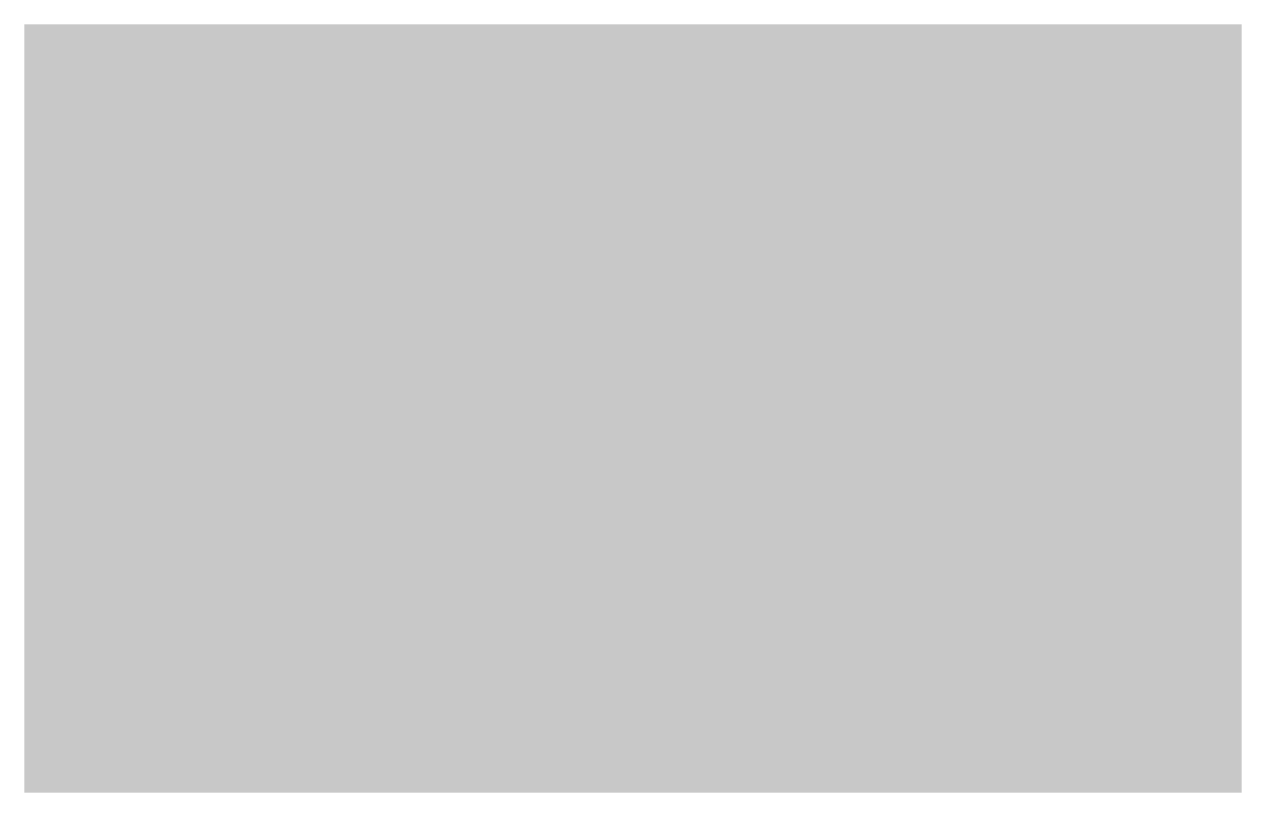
# Model space of a CAD drawing. Header units: millimetres. Extents: x 36 to 39581050, y -68 to 4134463.
# Drawn here: x 35.9 to 101, y -68.1 to -27 of the extents above.
import ezdxf

# ---------------------------------------------------------------- set-up
doc = ezdxf.new("R2010")
doc.units = ezdxf.units.MM
doc.layers.add('勘测定界图_DLWK_图廓__国家2017地形图图廓__LAND_USE_AREA_TABLE_MODEL', color=7, linetype='CONTINUOUS', lineweight=0)

msp = doc.modelspace()

# ---------------------------------------------------------------- hatches: boundary and pattern name
at = {"layer": '勘测定界图_DLWK_图廓__国家2017地形图图廓__LAND_USE_AREA_TABLE_MODEL'}
for points in [[(35.875, -58.125), (64.275, -58.125), (64.275, -27.045), (35.875, -27.045)], [(64.275, -31.445), (94.067, -31.445), (94.067, -27.045), (64.275, -27.045)], [(94.067, -58.125), (100.961, -58.125), (100.961, -27.045), (94.067, -27.045)], [(64.275, -43.165), (71.939, -43.165), (71.939, -31.445), (64.275, -31.445)], [(71.939, -43.165), (79.603, -43.165), (79.603, -31.445), (71.939, -31.445)], [(79.603, -43.165), (87.267, -43.165), (87.267, -31.445), (79.603, -31.445)], [(87.267, -58.125), (94.067, -58.125), (94.067, -31.445), (87.267, -31.445)], [(64.275, -58.125), (71.939, -58.125), (71.939, -43.165), (64.275, -43.165)], [(71.939, -58.125), (79.603, -58.125), (79.603, -43.165), (71.939, -43.165)], [(79.603, -58.125), (87.267, -58.125), (87.267, -43.165), (79.603, -43.165)], [(35.875, -63.125), (64.275, -63.125), (64.275, -58.125), (35.875, -58.125)], [(64.275, -63.125), (71.939, -63.125), (71.939, -58.125), (64.275, -58.125)], [(71.939, -63.125), (79.603, -63.125), (79.603, -58.125), (71.939, -58.125)], [(79.603, -63.125), (87.267, -63.125), (87.267, -58.125), (79.603, -58.125)], [(87.267, -63.125), (94.067, -63.125), (94.067, -58.125), (87.267, -58.125)], [(94.067, -63.125), (100.961, -63.125), (100.961, -58.125), (94.067, -58.125)], [(35.875, -68.125), (64.275, -68.125), (64.275, -63.125), (35.875, -63.125)], [(64.275, -68.125), (71.939, -68.125), (71.939, -63.125), (64.275, -63.125)], [(71.939, -68.125), (79.603, -68.125), (79.603, -63.125), (71.939, -63.125)], [(79.603, -68.125), (87.267, -68.125), (87.267, -63.125), (79.603, -63.125)], [(87.267, -68.125), (94.067, -68.125), (94.067, -63.125), (87.267, -63.125)], [(94.067, -68.125), (100.961, -68.125), (100.961, -63.125), (94.067, -63.125)]]:
    msp.add_hatch(color=256, dxfattribs=at).paths.add_polyline_path(points)

doc.saveas('drawing.dxf')
